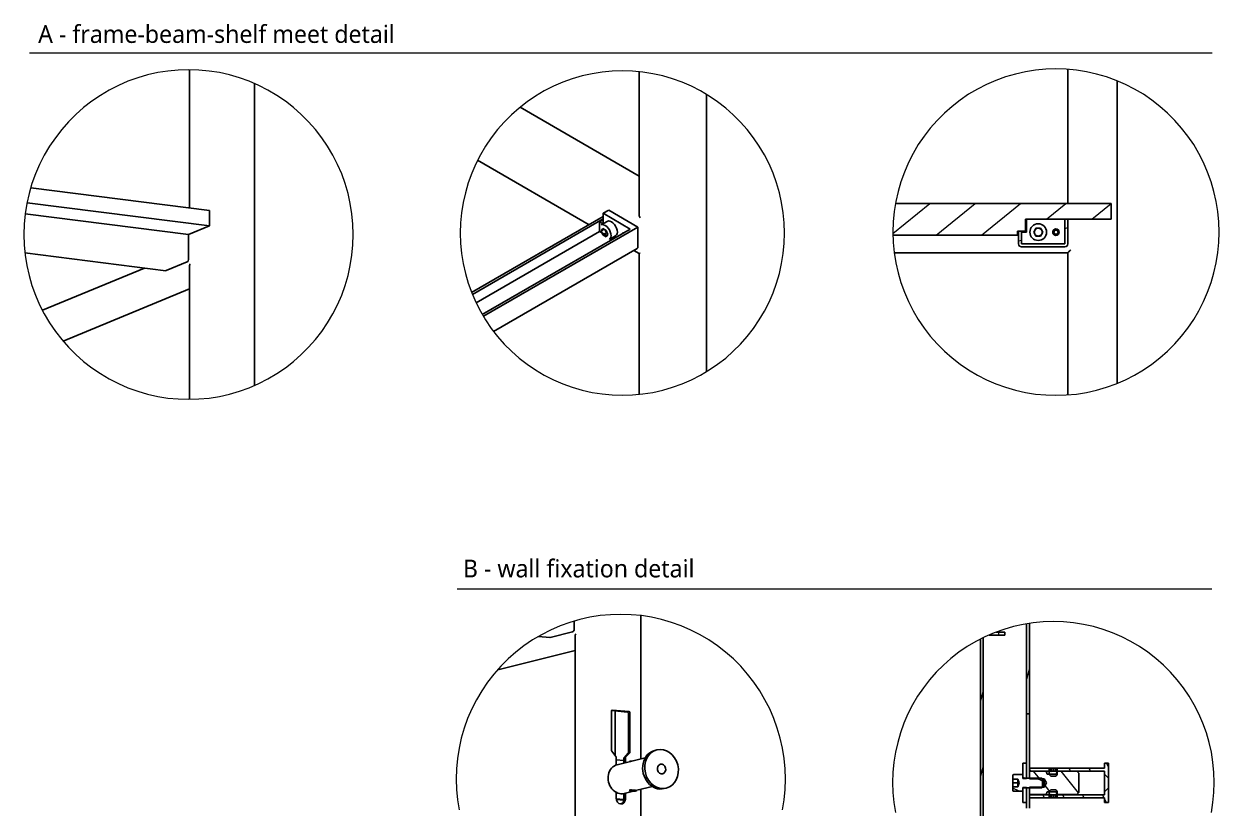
# Model space of a CAD drawing. Header units: millimetres. Extents: x 20 to 1420, y 6 to 408.
# Drawn here: x 1196.3 to 1398.5, y 151.7 to 284.3 of the extents above; entities that cross this region are included whole.
import ezdxf

# ---------------------------------------------------------------- set-up
doc = ezdxf.new("R2010")
doc.units = ezdxf.units.MM
doc.header["$LTSCALE"] = 12.7
for name, color, linetype, lineweight in [('ANNOTATION_TEXT', 251, 'Continuous', 25), ('DETAIL_VIEW_BORDER', 7, 'Continuous', 15), ('SKETCHED_GEOMETRY', 7, 'Continuous', 15), ('VIEW_HATCHES', 7, 'Continuous', 13), ('Visible', 7, 'Continuous', 25)]:
    doc.layers.add(name, color=color, linetype=linetype, lineweight=lineweight)
doc.styles.add('Onshape-Standard-View-Label', font='Open Sans', dxfattribs={"height": 3})

msp = doc.modelspace()

# ---------------------------------------------------------------- linework, layer by layer
at = {"layer": 'DETAIL_VIEW_BORDER', "flags": 128}
for points in [[(1252.04437, 248.692), (1251.98939, 250.4414), (1251.82468, 252.18389), (1251.55087, 253.91261), (1251.16907, 255.62072), (1250.68076, 257.30148), (1250.08788, 258.94827), (1249.39277, 260.55458), (1248.59816, 262.11408), (1247.70721, 263.6206), (1246.72342, 265.06821), (1245.65067, 266.45118), (1244.4932, 267.76407), (1243.25558, 269.0017), (1241.94269, 270.15917), (1240.55971, 271.23191), (1239.1121, 272.21571), (1237.60558, 273.10666), (1236.04608, 273.90126), (1234.43977, 274.59638), (1232.79299, 275.18926), (1231.11222, 275.67756), (1229.40411, 276.05937), (1227.6754, 276.33317), (1225.9329, 276.49789), (1224.18351, 276.55286), (1222.43411, 276.49789), (1220.69161, 276.33317), (1218.9629, 276.05937), (1217.25479, 275.67756), (1215.57403, 275.18926), (1213.92724, 274.59638), (1212.32093, 273.90126), (1210.76143, 273.10666), (1209.25491, 272.21571), (1207.8073, 271.23191), (1206.42432, 270.15917), (1205.11143, 269.0017), (1203.87381, 267.76407), (1202.71634, 266.45118), (1201.6436, 265.06821), (1200.6598, 263.6206), (1199.76885, 262.11408), (1198.97424, 260.55458), (1198.27913, 258.94827), (1197.68625, 257.30148), (1197.19794, 255.62072), (1196.81614, 253.91261), (1196.54234, 252.18389), (1196.37762, 250.4414), (1196.32264, 248.692), (1196.37762, 246.9426), (1196.54234, 245.20011), (1196.81614, 243.4714), (1197.19794, 241.76329), (1197.68625, 240.08252), (1198.27913, 238.43574), (1198.97424, 236.82943), (1199.76885, 235.26993), (1200.6598, 233.76341), (1201.6436, 232.3158), (1202.71634, 230.93282), (1203.87381, 229.61993), (1205.11143, 228.38231), (1206.42432, 227.22484), (1207.8073, 226.15209), (1209.25491, 225.1683), (1210.76143, 224.27734), (1212.32093, 223.48274), (1213.92724, 222.78763), (1215.57403, 222.19475), (1217.25479, 221.70644), (1218.9629, 221.32463), (1220.69161, 221.05083), (1222.43411, 220.88612), (1224.18351, 220.83114), (1225.9329, 220.88612), (1227.6754, 221.05083), (1229.40411, 221.32463), (1231.11222, 221.70644), (1232.79299, 222.19475), (1234.43977, 222.78763), (1236.04608, 223.48274), (1237.60558, 224.27734), (1239.1121, 225.1683), (1240.55971, 226.15209), (1241.94269, 227.22484), (1243.25558, 228.38231), (1244.4932, 229.61993), (1245.65067, 230.93282), (1246.72342, 232.3158), (1247.70721, 233.76341), (1248.59816, 235.26993), (1249.39277, 236.82943), (1250.08788, 238.43574), (1250.68076, 240.08252), (1251.16907, 241.76329), (1251.55087, 243.4714), (1251.82468, 245.20011), (1251.98939, 246.9426)], [(1325.00173, 248.94334), (1324.94762, 250.66522), (1324.78549, 252.3803), (1324.516, 254.08183), (1324.1402, 255.76307), (1323.65957, 257.4174), (1323.07602, 259.03828), (1322.39184, 260.61932), (1321.60973, 262.15429), (1320.73279, 263.63711), (1319.76447, 265.06195), (1318.7086, 266.42318), (1317.56934, 267.71542), (1316.35118, 268.93357), (1315.05894, 270.07283), (1313.69772, 271.12871), (1312.27288, 272.09702), (1310.79006, 272.97397), (1309.25509, 273.75607), (1307.67405, 274.44025), (1306.05316, 275.0238), (1304.39884, 275.50443), (1302.71759, 275.88023), (1301.01607, 276.14973), (1299.30099, 276.31185), (1297.57911, 276.36596), (1295.85723, 276.31185), (1294.14214, 276.14973), (1292.44062, 275.88023), (1290.75938, 275.50443), (1289.10505, 275.0238), (1287.48417, 274.44025), (1285.90312, 273.75607), (1284.36816, 272.97397), (1282.88533, 272.09702), (1281.46049, 271.12871), (1280.09927, 270.07283), (1278.80703, 268.93357), (1277.58888, 267.71542), (1276.44961, 266.42318), (1275.39374, 265.06195), (1274.42542, 263.63711), (1273.54848, 262.15429), (1272.76638, 260.61932), (1272.0822, 259.03828), (1271.49864, 257.4174), (1271.01802, 255.76307), (1270.64222, 254.08183), (1270.37272, 252.3803), (1270.2106, 250.66522), (1270.15649, 248.94334), (1270.2106, 247.22146), (1270.37272, 245.50637), (1270.64222, 243.80485), (1271.01802, 242.12361), (1271.49864, 240.46928), (1272.0822, 238.8484), (1272.76638, 237.26735), (1273.54848, 235.73239), (1274.42542, 234.24956), (1275.39374, 232.82473), (1276.44961, 231.4635), (1277.58888, 230.17126), (1278.80703, 228.95311), (1280.09927, 227.81385), (1281.46049, 226.75797), (1282.88533, 225.78965), (1284.36816, 224.91271), (1285.90312, 224.13061), (1287.48417, 223.44643), (1289.10505, 222.86288), (1290.75938, 222.38225), (1292.44062, 222.00645), (1294.14214, 221.73695), (1295.85723, 221.57483), (1297.57911, 221.52072), (1299.30099, 221.57483), (1301.01607, 221.73695), (1302.71759, 222.00645), (1304.39884, 222.38225), (1306.05316, 222.86288), (1307.67405, 223.44643), (1309.25509, 224.13061), (1310.79006, 224.91271), (1312.27288, 225.78965), (1313.69772, 226.75797), (1315.05894, 227.81385), (1316.35118, 228.95311), (1317.56934, 230.17126), (1318.7086, 231.4635), (1319.76447, 232.82473), (1320.73279, 234.24956), (1321.60973, 235.73239), (1322.39184, 237.26735), (1323.07602, 238.8484), (1323.65957, 240.46928), (1324.1402, 242.12361), (1324.516, 243.80485), (1324.78549, 245.50637), (1324.94762, 247.22146)], [(1398.53846, 249.10064), (1398.48401, 250.83341), (1398.32086, 252.55935), (1398.04966, 254.27163), (1397.67148, 255.96351), (1397.18781, 257.6283), (1396.60057, 259.25944), (1395.91206, 260.85049), (1395.12501, 262.39516), (1394.24252, 263.88737), (1393.26808, 265.32122), (1392.20552, 266.69105), (1391.05905, 267.99147), (1389.83319, 269.21733), (1388.53278, 270.3638), (1387.16294, 271.42635), (1385.72909, 272.40079), (1384.23689, 273.28328), (1382.69221, 274.07033), (1381.10117, 274.75884), (1379.47003, 275.34609), (1377.80524, 275.82975), (1376.11336, 276.20793), (1374.40107, 276.47913), (1372.67514, 276.64228), (1370.94236, 276.69674), (1369.20959, 276.64228), (1367.48366, 276.47913), (1365.77137, 276.20793), (1364.07949, 275.82975), (1362.4147, 275.34609), (1360.78356, 274.75884), (1359.19252, 274.07033), (1357.64784, 273.28328), (1356.15564, 272.40079), (1354.72179, 271.42635), (1353.35195, 270.3638), (1352.05154, 269.21733), (1350.82568, 267.99147), (1349.67921, 266.69105), (1348.61665, 265.32122), (1347.64221, 263.88737), (1346.75972, 262.39516), (1345.97267, 260.85049), (1345.28416, 259.25944), (1344.69692, 257.6283), (1344.21325, 255.96351), (1343.83507, 254.27163), (1343.56387, 252.55935), (1343.40072, 250.83341), (1343.34627, 249.10064), (1343.40072, 247.36787), (1343.56387, 245.64193), (1343.83507, 243.92965), (1344.21325, 242.23777), (1344.69692, 240.57298), (1345.28416, 238.94184), (1345.97267, 237.35079), (1346.75972, 235.80612), (1347.64221, 234.31391), (1348.61665, 232.88006), (1349.67921, 231.51023), (1350.82568, 230.20981), (1352.05154, 228.98395), (1353.35195, 227.83748), (1354.72179, 226.77493), (1356.15564, 225.80048), (1357.64784, 224.918), (1359.19252, 224.13094), (1360.78356, 223.44244), (1362.4147, 222.85519), (1364.07949, 222.37153), (1365.77137, 221.99335), (1367.48366, 221.72215), (1369.20959, 221.559), (1370.94236, 221.50454), (1372.67514, 221.559), (1374.40107, 221.72215), (1376.11336, 221.99335), (1377.80524, 222.37153), (1379.47003, 222.85519), (1381.10117, 223.44244), (1382.69221, 224.13094), (1384.23689, 224.918), (1385.72909, 225.80048), (1387.16294, 226.77493), (1388.53278, 227.83748), (1389.83319, 228.98395), (1391.05905, 230.20981), (1392.20552, 231.51023), (1393.26808, 232.88006), (1394.24252, 234.31391), (1395.12501, 235.80612), (1395.91206, 237.35079), (1396.60057, 238.94184), (1397.18781, 240.57298), (1397.67148, 242.23777), (1398.04966, 243.92965), (1398.32086, 245.64193), (1398.48401, 247.36787)]]:
    msp.add_lwpolyline(points, close=True, dxfattribs=at)
for points in [[(1324.66022, 151.39577), (1324.93397, 153.12412), (1325.09865, 154.86624), (1325.15361, 156.61527), (1325.09865, 158.3643), (1324.93397, 160.10643), (1324.66022, 161.83478), (1324.2785, 163.54253), (1323.79029, 165.22294), (1323.19754, 166.86938), (1322.50257, 168.47535), (1321.70814, 170.03452), (1320.81737, 171.54072), (1319.83378, 172.98802), (1318.76126, 174.37071), (1317.60404, 175.68332), (1316.36668, 176.92069), (1315.05406, 178.07791), (1313.67137, 179.15043), (1312.22407, 180.13402), (1310.71787, 181.02479), (1309.1587, 181.81922), (1307.55273, 182.51419), (1305.90629, 183.10694), (1304.22588, 183.59515), (1302.51813, 183.97687), (1300.78978, 184.25062), (1299.04765, 184.4153), (1297.29862, 184.47026), (1295.54959, 184.4153), (1293.80747, 184.25062), (1292.07912, 183.97687), (1290.37137, 183.59515), (1288.69096, 183.10694), (1287.04452, 182.51419), (1285.43855, 181.81922), (1283.87938, 181.02479), (1282.37317, 180.13402), (1280.92587, 179.15043), (1279.54318, 178.07791), (1278.23057, 176.92069), (1276.99321, 175.68332), (1275.83598, 174.37071), (1274.76346, 172.98802), (1273.77988, 171.54072), (1272.88911, 170.03452), (1272.09467, 168.47535), (1271.39971, 166.86938), (1270.80695, 165.22294), (1270.31875, 163.54253), (1269.93702, 161.83478), (1269.66328, 160.10643), (1269.4986, 158.3643), (1269.44363, 156.61527), (1269.4986, 154.86624), (1269.66328, 153.12412), (1269.93702, 151.39577)], [(1397.23182, 150.94599), (1397.49918, 152.63403), (1397.66001, 154.33553), (1397.7137, 156.04377), (1397.66001, 157.75201), (1397.49918, 159.45351), (1397.23182, 161.14155), (1396.85899, 162.80947), (1396.38217, 164.45069), (1395.80324, 166.05873), (1395.12448, 167.62725), (1394.34858, 169.15005), (1393.47858, 170.62113), (1392.51794, 172.03468), (1391.47043, 173.38512), (1390.34019, 174.66712), (1389.13169, 175.87563), (1387.84968, 177.00586), (1386.49924, 178.05337), (1385.0857, 179.01402), (1383.61462, 179.88401), (1382.09181, 180.65992), (1380.52329, 181.33868), (1378.91525, 181.91761), (1377.27403, 182.39443), (1375.60611, 182.76725), (1373.91807, 183.03461), (1372.21657, 183.19545), (1370.50833, 183.24914), (1368.80009, 183.19545), (1367.09859, 183.03461), (1365.41055, 182.76725), (1363.74263, 182.39443), (1362.10141, 181.91761), (1360.49337, 181.33868), (1358.92485, 180.65992), (1357.40205, 179.88401), (1355.93097, 179.01402), (1354.51742, 178.05337), (1353.16698, 177.00586), (1351.88498, 175.87563), (1350.67647, 174.66712), (1349.54624, 173.38512), (1348.49873, 172.03468), (1347.53808, 170.62113), (1346.66809, 169.15005), (1345.89218, 167.62725), (1345.21342, 166.05873), (1344.63449, 164.45069), (1344.15767, 162.80947), (1343.78485, 161.14155), (1343.51749, 159.45351), (1343.35665, 157.75201), (1343.30296, 156.04377), (1343.35665, 154.33553), (1343.51749, 152.63403), (1343.78485, 150.94599)]]:
    msp.add_lwpolyline(points, dxfattribs=at)
at = {"layer": 'SKETCHED_GEOMETRY'}
for p, q in [((1197.28338, 279.41566), (1397.37541, 279.41566)), ((1269.60021, 188.79672), (1397.28503, 188.79672))]:
    msp.add_line(p, q, dxfattribs=at)
at = {"layer": 'VIEW_HATCHES', "color": 7, "linetype": 'Continuous', "lineweight": 13}
for p, q in [((1343.35295, 248.88815), (1349.58402, 253.93397)), ((1350.67528, 248.60064), (1357.2614, 253.93397)), ((1358.35265, 248.60064), (1364.93877, 253.93397)), ((1369.32309, 251.26731), (1372.61615, 253.93397)), ((1377.00047, 251.26731), (1380.2757, 253.91954)), ((1372.44236, 249.7288), (1372.94236, 249.86278)), ((1364.60903, 247.62987), (1365.10903, 247.76384)), ((1361.19346, 180.96338), (1361.32744, 181.46338)), ((1365.97541, 173.30941), (1366.47541, 175.17544)), ((1358.14208, 169.57546), (1358.64208, 171.44148)), ((1358.14208, 156.82524), (1358.64208, 158.69126)), ((1366.68176, 157.96338), (1366.47541, 158.36835)), ((1368.18978, 156.66338), (1367.16406, 157.93004)), ((1369.92541, 158.20541), (1369.79397, 158.46338)), ((1374.77641, 154.2977), (1371.83499, 157.93004)), ((1373.41572, 157.96338), (1373.16095, 158.46338)), ((1376.78269, 157.96338), (1376.52793, 158.46338)), ((1379.80875, 158.63248), (1379.47031, 159.29671)), ((1368.64208, 156.26198), (1367.59261, 156.79671)), ((1364.73961, 154.54671), (1363.64208, 155.10593)), ((1368.97462, 153.46338), (1368.71986, 153.96338)), ((1369.97131, 154.46338), (1369.10454, 155.53375)), ((1372.3416, 153.46338), (1372.08684, 153.96338)), ((1375.70858, 153.46338), (1375.45382, 153.96338)), ((1379.07556, 153.46338), (1378.8208, 153.96338)), ((1365.90967, 152.63004), (1365.97541, 152.64766)), ((1379.50016, 152.63004), (1379.14208, 153.33282))]:
    msp.add_line(p, q, dxfattribs=at)
at = {"layer": 'Visible', "color": 7}
for p, q in [((1224.3632, 276.54722), (1224.3632, 253.18177)), ((1300.41824, 276.20624), (1300.41824, 252.02169)), ((1372.94236, 276.61702), (1372.94236, 253.93397)), ((1235.33211, 223.17378), (1235.33211, 274.21023)), ((1381.2757, 274.68331), (1381.2757, 223.51796)), ((1311.78914, 225.50357), (1311.78914, 272.38311)), ((1300.41824, 258.58668), (1280.28035, 270.21329)), ((1273.0822, 261.23916), (1291.93296, 250.35567)), ((1227.73823, 252.75423), (1197.47881, 256.58746)), ((1227.73823, 250.15816), (1196.85151, 254.07086)), ((1295.26138, 252.82167), (1294.31857, 252.27734)), ((1295.26138, 252.82167), (1300.21113, 249.96394)), ((1343.78159, 253.93397), (1380.2757, 253.93397)), ((1380.2757, 253.93397), (1380.2757, 251.26731)), ((1224.18351, 248.692), (1196.54384, 252.19336)), ((1227.73823, 250.15816), (1227.73823, 252.75423)), ((1294.31857, 251.73301), (1272.06836, 238.88684)), ((1294.31857, 251.32476), (1272.20747, 238.55891)), ((1294.31857, 251.18868), (1293.72932, 250.84847)), ((1293.72932, 250.84847), (1294.31612, 250.50968)), ((1293.72932, 249.21548), (1293.72932, 250.84847)), ((1295.02445, 250.91864), (1293.96379, 250.30627)), ((1294.31857, 250.5111), (1294.31857, 252.27734)), ((1294.31857, 252.27734), (1298.91477, 249.62373)), ((1365.7757, 251.26731), (1380.2757, 251.26731)), ((1365.7757, 249.26731), (1365.7757, 251.26731)), ((1365.94236, 249.10064), (1365.94236, 251.26731)), ((1372.94236, 251.26731), (1372.44236, 251.26731)), ((1372.44236, 247.10064), (1372.44236, 251.26731)), ((1372.94236, 247.10064), (1372.94236, 251.26731)), ((1227.73823, 250.15816), (1224.18351, 248.692)), ((1293.72932, 249.21548), (1272.82734, 237.14772)), ((1298.91477, 249.62373), (1273.88085, 235.17039)), ((1300.21113, 249.96394), (1274.06083, 234.86605)), ((1294.96252, 248.50349), (1293.72932, 249.21548)), ((1294.28211, 249.71282), (1294.00994, 249.32563)), ((1294.48135, 249.59779), (1294.00994, 249.32563)), ((1294.00994, 249.32563), (1294.28211, 248.62416)), ((1294.82644, 249.39855), (1294.28211, 249.71282)), ((1294.87137, 248.96437), (1294.28211, 248.62416)), ((1294.66724, 249.49047), (1294.73528, 249.3151)), ((1294.73528, 249.3151), (1294.87137, 248.96437)), ((1295.09861, 248.69709), (1294.82644, 249.39855)), ((1294.87137, 248.96437), (1295.03057, 248.87245)), ((1300.21113, 249.96394), (1300.21113, 246.56187)), ((1364.44236, 248.60064), (1364.44236, 249.26731)), ((1364.44236, 249.26731), (1365.7757, 249.26731)), ((1364.60903, 249.26731), (1365.10903, 249.26731)), ((1364.60903, 249.26731), (1364.60903, 247.10064)), ((1365.10903, 249.26731), (1365.10903, 247.10064)), ((1365.10903, 249.10064), (1365.94236, 249.10064)), ((1367.55746, 249.76731), (1367.17256, 249.10064)), ((1367.17256, 249.10064), (1367.55746, 248.43397)), ((1368.32727, 249.76731), (1367.55746, 249.76731)), ((1368.71217, 249.10064), (1368.32727, 249.76731)), ((1368.32727, 248.43397), (1368.71217, 249.10064)), ((1370.74991, 249.43397), (1370.55746, 249.10064)), ((1370.55746, 249.10064), (1370.74991, 248.76731)), ((1371.13481, 249.43397), (1370.74991, 249.43397)), ((1370.74991, 248.76731), (1371.13481, 248.76731)), ((1371.32727, 249.10064), (1371.13481, 249.43397)), ((1371.13481, 248.76731), (1371.32727, 249.10064)), ((1224.18351, 248.692), (1224.18351, 244.63565)), ((1294.28211, 248.62416), (1294.82644, 248.30989)), ((1294.82644, 248.30989), (1295.09861, 248.69709)), ((1295.38046, 247.85253), (1296.44112, 248.4649)), ((1295.96849, 247.92269), (1295.73524, 248.05736)), ((1343.36198, 248.60064), (1364.44236, 248.60064)), ((1365.10903, 247.10064), (1372.44236, 247.10064)), ((1367.55746, 248.43397), (1368.32727, 248.43397)), ((1196.50541, 245.59075), (1220.32358, 242.57349)), ((1275.80106, 232.29961), (1300.10758, 246.33298)), ((1299.50402, 245.98452), (1300.41824, 245.45669)), ((1300.41824, 245.45669), (1300.41824, 221.68044)), ((1372.94236, 245.60064), (1343.57041, 245.60064)), ((1365.10903, 246.60064), (1372.44236, 246.60064)), ((1372.94236, 245.60064), (1372.94236, 221.58426)), ((1216.74301, 243.02707), (1199.45051, 235.8947)), ((1223.94114, 244.04892), (1220.38642, 242.58276)), ((1224.3632, 243.47074), (1224.3632, 220.83679)), ((1202.94888, 230.66907), (1224.3632, 239.5015)), ((1300.67617, 160.02534), (1300.67617, 184.26136)), ((1289.41819, 183.31822), (1289.41819, 182.07296)), ((1365.97541, 167.63004), (1365.97541, 182.85672)), ((1366.47541, 182.93591), (1366.47541, 167.63004)), ((1283.40659, 180.74518), (1285.31582, 180.57217)), ((1289.15921, 181.51458), (1285.36095, 180.57576)), ((1289.60487, 180.85342), (1289.60487, 129.85809)), ((1358.14208, 131.82646), (1358.14208, 180.26108)), ((1358.64208, 180.51584), (1358.64208, 131.5717)), ((1362.30875, 180.96338), (1359.6261, 180.96338)), ((1360.83973, 181.46338), (1362.30875, 181.46338)), ((1362.30875, 180.96338), (1362.30875, 181.46338)), ((1276.48744, 175.10964), (1289.60487, 178.35188)), ((1295.73036, 168.12787), (1295.73036, 161.43975)), ((1298.46534, 167.95734), (1295.74703, 168.20367)), ((1298.72431, 168.02135), (1295.87293, 168.27974)), ((1296.3779, 160.56436), (1296.3779, 168.1465)), ((1298.86688, 167.84364), (1298.86688, 161.15553)), ((1298.60791, 167.77963), (1298.60791, 161.09152)), ((1365.97541, 167.63004), (1366.47541, 167.63004)), ((1365.97541, 167.46338), (1365.97541, 167.63004)), ((1365.97541, 167.46338), (1365.97541, 160.69908)), ((1366.47541, 167.46338), (1366.47541, 167.63004)), ((1366.47541, 167.46338), (1366.47541, 160.69908)), ((1295.77212, 161.31944), (1296.47274, 160.44614)), ((1296.51449, 158.98601), (1296.51449, 160.32584)), ((1296.51449, 159.89464), (1297.82378, 159.776)), ((1301.4491, 160.21638), (1296.69875, 159.04224)), ((1297.82378, 159.32031), (1297.82378, 160.11971)), ((1298.56615, 160.97878), (1297.86554, 160.23245)), ((1298.08275, 159.38432), (1298.08275, 160.18372)), ((1298.82512, 161.04279), (1298.12451, 160.29646)), ((1303.40473, 161.55817), (1303.05944, 161.47282)), ((1365.97541, 160.58123), (1365.97541, 160.69908)), ((1365.97541, 160.58123), (1365.97541, 159.76219)), ((1365.97541, 159.76219), (1365.97541, 159.64434)), ((1366.47541, 160.58123), (1366.47541, 160.69908)), ((1366.47541, 160.58123), (1366.47541, 159.76219)), ((1366.47541, 159.76219), (1366.47541, 159.64434)), ((1298.84897, 159.62457), (1298.72706, 159.5574)), ((1365.97541, 159.29671), (1365.30875, 159.29671)), ((1365.30875, 156.71338), (1365.30875, 159.29671)), ((1365.97541, 159.29671), (1365.97541, 159.64434)), ((1365.97541, 156.71338), (1365.97541, 159.29671)), ((1366.47541, 158.46338), (1366.47541, 159.64434)), ((1366.47541, 157.96338), (1366.47541, 158.46338)), ((1366.47541, 158.46338), (1369.92541, 158.46338)), ((1369.92541, 157.96338), (1366.47541, 157.96338)), ((1366.47541, 157.96338), (1366.47541, 157.93004)), ((1366.47541, 156.66338), (1366.47541, 157.93004)), ((1366.47541, 157.93004), (1369.2578, 157.93004)), ((1369.2578, 157.93004), (1369.47541, 157.46338)), ((1369.80875, 158.39465), (1369.93508, 158.46759)), ((1369.80875, 157.38426), (1369.80875, 158.39465)), ((1369.92541, 158.46338), (1369.92541, 157.96338)), ((1369.93508, 158.46759), (1370.14208, 158.46759)), ((1370.47541, 158.46759), (1370.14208, 158.46759)), ((1370.14208, 158.46759), (1370.14208, 157.96759)), ((1370.80875, 157.96759), (1370.14208, 157.96759)), ((1370.80875, 158.46759), (1370.47541, 158.46759)), ((1370.47541, 157.96759), (1370.47541, 158.46759)), ((1370.80875, 158.46759), (1371.01575, 158.46759)), ((1370.80875, 157.96759), (1370.80875, 158.46759)), ((1370.97541, 157.46338), (1371.19302, 157.93004)), ((1371.01575, 158.46759), (1371.14208, 158.39465)), ((1371.02541, 158.46338), (1379.14208, 158.46338)), ((1371.02541, 157.96338), (1371.02541, 158.46338)), ((1379.14208, 157.96338), (1371.02541, 157.96338)), ((1371.14208, 158.39465), (1371.14208, 157.38426)), ((1371.19302, 157.93004), (1374.47541, 157.93004)), ((1374.47541, 157.93004), (1374.80875, 157.59671)), ((1379.14208, 159.29671), (1379.80875, 159.29671)), ((1379.14208, 158.46338), (1379.14208, 159.29671)), ((1379.14208, 157.45671), (1379.14208, 157.96338)), ((1379.80875, 159.29671), (1379.80875, 156.79004)), ((1363.64208, 157.21338), (1363.64208, 156.63004)), ((1363.64208, 156.63004), (1363.64208, 155.96338)), ((1363.64208, 156.63004), (1364.47541, 156.63004)), ((1363.64208, 155.96338), (1363.64208, 155.29671)), ((1364.47541, 155.96338), (1363.64208, 155.96338)), ((1365.30875, 157.38004), (1363.80875, 157.38004)), ((1364.71806, 155.96338), (1364.47541, 156.63004)), ((1364.47541, 156.29671), (1364.47541, 156.63004)), ((1364.47541, 155.63004), (1364.47541, 156.29671)), ((1364.47541, 155.29671), (1364.71806, 155.96338)), ((1365.30875, 156.95167), (1365.30875, 157.38004)), ((1365.97541, 156.71338), (1365.30875, 156.71338)), ((1365.49318, 156.80579), (1365.34182, 156.89408)), ((1368.49774, 156.79671), (1365.52677, 156.79671)), ((1368.94208, 156.66338), (1366.47541, 156.66338)), ((1368.49774, 156.79671), (1368.64208, 156.65237)), ((1368.64208, 155.27438), (1368.64208, 156.65237)), ((1369.36268, 155.96338), (1368.94208, 156.66338)), ((1368.94208, 156.66338), (1368.94208, 155.26338)), ((1368.94208, 155.26338), (1369.36268, 155.96338)), ((1369.47541, 157.46338), (1370.97541, 157.46338)), ((1370.05875, 157.13426), (1369.80875, 157.38426)), ((1370.89208, 157.13426), (1370.05875, 157.13426)), ((1371.14208, 157.38426), (1370.89208, 157.13426)), ((1374.80875, 157.59671), (1374.80875, 154.33004)), ((1379.80875, 156.79004), (1379.14208, 157.45671)), ((1379.14208, 154.47004), (1379.14208, 157.45671)), ((1379.80875, 155.13671), (1379.80875, 156.79004)), ((1296.51449, 153.39054), (1296.51449, 154.38664)), ((1297.82378, 153.18441), (1297.82378, 154.17153)), ((1297.8985, 154.18831), (1299.44823, 154.57136)), ((1298.08275, 153.24842), (1298.08275, 154.23385)), ((1298.72706, 154.69734), (1298.84897, 154.63018)), ((1299.04116, 154.68122), (1299.03313, 154.62362)), ((1299.03313, 154.62362), (1299.36238, 154.59379)), ((1299.37843, 154.70897), (1299.04116, 154.68122)), ((1299.36238, 154.70765), (1299.36238, 154.59379)), ((1299.36238, 154.59379), (1299.69965, 154.62154)), ((1299.70768, 154.67914), (1299.37843, 154.70897)), ((1299.65528, 154.72592), (1299.70369, 154.72167)), ((1299.69965, 154.67986), (1299.69965, 154.62154)), ((1299.69965, 154.62154), (1299.70768, 154.67914)), ((1299.89184, 154.63018), (1300.01375, 154.69734)), ((1300.03543, 154.7165), (1302.64885, 155.36246)), ((1300.67617, 128.96919), (1300.67617, 154.87487)), ((1304.6591, 155.00092), (1305.0044, 155.08627)), ((1363.64208, 155.29671), (1363.64208, 154.71338)), ((1364.47541, 155.29671), (1363.64208, 155.29671)), ((1363.80875, 154.54671), (1365.30875, 154.54671)), ((1364.47541, 155.29671), (1364.47541, 155.63004)), ((1365.30875, 152.63004), (1365.30875, 155.21338)), ((1365.30875, 155.21338), (1365.97541, 155.21338)), ((1365.30875, 154.54671), (1365.30875, 154.97509)), ((1365.34182, 155.03267), (1365.49318, 155.12096)), ((1365.52677, 155.13004), (1368.49774, 155.13004)), ((1365.97541, 152.63004), (1365.97541, 155.21338)), ((1366.47541, 153.99671), (1366.47541, 155.26338)), ((1366.47541, 155.26338), (1368.94208, 155.26338)), ((1366.47541, 153.99671), (1366.47541, 153.96338)), ((1369.2578, 153.99671), (1366.47541, 153.99671)), ((1366.47541, 153.46338), (1366.47541, 153.96338)), ((1366.47541, 153.96338), (1369.92541, 153.96338)), ((1368.64208, 155.27438), (1368.49774, 155.13004)), ((1369.47541, 154.46338), (1369.2578, 153.99671)), ((1370.97541, 154.46338), (1369.47541, 154.46338)), ((1369.80875, 154.54253), (1370.05875, 154.79253)), ((1369.80875, 153.53214), (1369.80875, 154.54253)), ((1369.92541, 153.96338), (1369.92541, 153.46338)), ((1370.05875, 154.79253), (1370.89208, 154.79253)), ((1370.14208, 153.9592), (1370.14208, 153.4592)), ((1370.14208, 153.9592), (1370.80875, 153.9592)), ((1370.47541, 153.9592), (1370.47541, 153.4592)), ((1370.80875, 153.4592), (1370.80875, 153.9592)), ((1370.89208, 154.79253), (1371.14208, 154.54253)), ((1371.19302, 153.99671), (1370.97541, 154.46338)), ((1371.02541, 153.96338), (1379.14208, 153.96338)), ((1371.02541, 153.46338), (1371.02541, 153.96338)), ((1371.14208, 154.54253), (1371.14208, 153.53214)), ((1374.47541, 153.99671), (1371.19302, 153.99671)), ((1374.80875, 154.33004), (1374.47541, 153.99671)), ((1379.14208, 154.47004), (1379.80875, 155.13671)), ((1379.14208, 153.96338), (1379.14208, 154.47004)), ((1379.80875, 155.13671), (1379.80875, 152.63004)), ((1296.51815, 153.30273), (1297.82378, 153.18441)), ((1296.53464, 153.1846), (1297.81726, 153.06837)), ((1365.97541, 152.63004), (1365.30875, 152.63004)), ((1365.97541, 151.71338), (1365.97541, 152.63004)), ((1369.92541, 153.46338), (1366.47541, 153.46338)), ((1366.47541, 152.63004), (1366.47541, 153.46338)), ((1366.47541, 151.71338), (1366.47541, 152.63004)), ((1369.93508, 153.4592), (1369.80875, 153.53214)), ((1370.14208, 153.4592), (1369.93508, 153.4592)), ((1370.14208, 153.4592), (1370.47541, 153.4592)), ((1370.47541, 153.4592), (1370.80875, 153.4592)), ((1371.01575, 153.4592), (1370.80875, 153.4592)), ((1371.14208, 153.53214), (1371.01575, 153.4592)), ((1379.14208, 153.46338), (1371.02541, 153.46338)), ((1379.14208, 152.63004), (1379.14208, 153.46338)), ((1379.80875, 152.63004), (1379.14208, 152.63004))]:
    msp.add_line(p, q, dxfattribs=at)
at = {"layer": 'Visible', "color": 7, "flags": 128}
for points in [[(1300.56468, 251.52889), (1300.51373, 251.6272), (1300.47273, 251.72811), (1300.44271, 251.82915), (1300.42439, 251.92782), (1300.41824, 252.02169)], [(1300.41824, 245.45669), (1300.42439, 245.46025), (1300.44271, 245.47082), (1300.47273, 245.48816), (1300.51373, 245.51183), (1300.56468, 245.54125)], [(1372.94236, 245.60064), (1372.95197, 245.61025), (1372.98043, 245.6387), (1373.02663, 245.6849), (1373.08881, 245.74709), (1373.16458, 245.82285), (1373.25102, 245.9093), (1373.34482, 246.00309), (1373.44236, 246.10064)], [(1224.3632, 243.47074), (1224.3703, 243.56475), (1224.39139, 243.6628), (1224.42587, 243.76209)], [(1289.60487, 180.85342), (1289.61308, 180.94745), (1289.63744, 181.04681), (1289.67716, 181.14823)], [(1370.11189, 157.92033), (1370.09315, 157.92388), (1370.08295, 157.92588), (1370.07176, 157.92816), (1370.06568, 157.92943), (1370.05924, 157.9308), (1370.04539, 157.93383), (1370.03056, 157.93715), (1370.01515, 157.94069), (1369.98411, 157.94809), (1369.96924, 157.95178), (1369.95536, 157.95534), (1369.94901, 157.957), (1369.9432, 157.95855), (1369.93804, 157.95993), (1369.93362, 157.96113), (1369.93007, 157.9621), (1369.92749, 157.96281), (1369.92598, 157.96322), (1369.92541, 157.96338)], [(1371.02541, 157.96338), (1371.02444, 157.96311), (1371.023, 157.96272), (1371.02072, 157.96209), (1371.01754, 157.96122), (1371.01355, 157.96013), (1371.0088, 157.95885), (1371.00339, 157.95741), (1370.99739, 157.95583), (1370.99087, 157.95413), (1370.98391, 157.95235), (1370.96896, 157.94862), (1370.95311, 157.94479), (1370.93682, 157.94097), (1370.92059, 157.93726), (1370.90491, 157.93375), (1370.89025, 157.93056), (1370.88346, 157.92911), (1370.8771, 157.92777), (1370.87122, 157.92656), (1370.86577, 157.92546), (1370.8559, 157.92352), (1370.847, 157.92183), (1370.8386, 157.92026)], [(1298.82041, 154.69964), (1298.82276, 154.71181), (1298.82553, 154.7179), (1298.8302, 154.72401), (1298.8371, 154.73008), (1298.84584, 154.73602), (1298.86681, 154.74692), (1298.88912, 154.75566), (1298.90931, 154.7614), (1298.94526, 154.76703), (1298.96394, 154.76907), (1298.98443, 154.77091), (1299.00748, 154.77237), (1299.03373, 154.7733), (1299.06327, 154.77359), (1299.09606, 154.7732), (1299.13209, 154.77205), (1299.17131, 154.77008), (1299.25332, 154.76431), (1299.29026, 154.76126), (1299.30639, 154.75986), (1299.32047, 154.75861), (1299.3321, 154.75756), (1299.34093, 154.75675), (1299.35278, 154.75564), (1299.35898, 154.75504), (1299.36747, 154.75419), (1299.37876, 154.75306), (1299.39246, 154.75169), (1299.42539, 154.74838), (1299.46285, 154.74463), (1299.50146, 154.74078), (1299.53788, 154.73718), (1299.5706, 154.734), (1299.60043, 154.73113), (1299.65528, 154.72592)], [(1299.70369, 154.72167), (1299.76453, 154.71658), (1299.79569, 154.71437), (1299.82743, 154.71242), (1299.85868, 154.71019), (1299.87373, 154.70878), (1299.88818, 154.70706), (1299.89505, 154.70608), (1299.90146, 154.70506), (1299.90723, 154.70403), (1299.91218, 154.70301), (1299.91612, 154.70204), (1299.91888, 154.70115), (1299.92025, 154.70037), (1299.92041, 154.6997)], [(1369.92541, 153.96338), (1369.92972, 153.96455), (1369.93226, 153.96524), (1369.93527, 153.96606), (1369.93888, 153.96705), (1369.94309, 153.9682), (1369.9479, 153.9695), (1369.95329, 153.97094), (1369.95924, 153.9725), (1369.96574, 153.97418), (1369.97277, 153.97597), (1369.98032, 153.97785), (1369.98837, 153.97981), (1369.9969, 153.98184), (1370.01523, 153.98606), (1370.05375, 153.99449), (1370.07208, 153.99837), (1370.08061, 154.00014), (1370.08856, 154.00177), (1370.0958, 154.00325), (1370.10224, 154.00454), (1370.10774, 154.00564), (1370.11221, 154.0065), (1370.11573, 154.00717), (1370.11852, 154.00768), (1370.1229, 154.00844)], [(1370.83922, 154.00638), (1370.86369, 154.00161), (1370.88893, 153.9965), (1370.90207, 153.99372), (1370.91569, 153.99073), (1370.94425, 153.98411), (1370.9585, 153.98066), (1370.97218, 153.97729), (1370.98486, 153.9741), (1370.9907, 153.97261), (1370.99613, 153.97121), (1371.00111, 153.96992), (1371.00558, 153.96875), (1371.00959, 153.96769), (1371.01322, 153.96671), (1371.01963, 153.96497), (1371.02541, 153.96338)]]:
    msp.add_lwpolyline(points, dxfattribs=at)
at = {"layer": 'Visible', "color": 7}
for centre, radius in [((1367.94236, 249.10064), 1.41667), ((1370.94236, 249.10064), 0.55), ((1370.94236, 249.10064), 0.54033)]:
    msp.add_circle(centre, radius, dxfattribs=at)
for centre, radius, start, end in [((1367.94236, 249.10064), 0.66667, 150, 210), ((1367.94236, 249.10064), 0.66667, 90, 150), ((1367.94236, 249.10064), 0.66667, 210, 270), ((1367.94236, 249.10064), 0.66667, 30, 90), ((1367.94236, 249.10064), 0.66667, 270, 330), ((1367.94236, 249.10064), 0.66667, 330, 30), ((1365.10903, 247.10064), 0.5, 180, 270), ((1372.44236, 247.10064), 0.5, 270, 0), ((1363.80875, 157.21338), 0.16667, 90, 180), ((1365.37541, 156.95167), 0.06667, 180, 239.7435628), ((1365.52677, 156.86338), 0.06667, 239.7435628, 270), ((1363.80875, 154.71338), 0.16667, 180, 270), ((1365.37541, 154.97509), 0.06667, 120.2564372, 180), ((1365.52677, 155.06338), 0.06667, 90, 120.2564372)]:
    msp.add_arc(centre, radius, start, end, dxfattribs=at)
at = {"layer": 'Visible', "color": 7, "extrusion": (0, 0, -1)}
for centre, major_axis, ratio, start_param, end_param in [((1295.73279, 249.69177), (-0.70833, 1.22687), 0.577350269, 0, 3.141592654), ((1294.67213, 249.0794), (-0.70833, 1.22687), 0.577350269, 0, 3.141592654), ((1295.14353, 249.35156), (-0.33333, 0.57735), 0.577350269, 4.974188368, 5.245106889), ((1295.14353, 249.35156), (-0.33333, 0.57735), 0.577350269, 4.189391389, 4.974188368), ((1297.85411, 248.46703), (-0.27017, 0.46794), 0.577350269, 5.77254715, 6.793823465), ((1299.85758, 246.76599), (-0.25, 0.43301), 0.577350269, 2.35619449, 3.141592654), ((1223.94114, 244.53568), (0.06284, 0.49604), 0.471901122, 1.308535694, 2.879332021), ((1220.38642, 243.06952), (0.06284, 0.49604), 0.471901122, 2.879332021, 3.141592654), ((1289.15921, 182.00895), (0.04512, 0.49796), 0.512112292, 1.395660384, 2.96645671), ((1285.36095, 181.07013), (0.04512, 0.49796), 0.512112292, 2.96645671, 3.141592654), ((1303.85927, 158.23687), (0.79983, -3.23595), 0.845779511, 0, 3.141592654), ((1297.29862, 156.61527), (0.59987, -2.42696), 0.845779511, 0, 3.141592654), ((1299.37041, 154.7235), (-0.66667, 0), 0.149659681, 0, 0.85410903), ((1299.37041, 154.7235), (-0.66667, 0), 0.149659681, 3.141592654, 3.406863709)]:
    msp.add_ellipse(centre, major_axis=major_axis, ratio=ratio, start_param=start_param, end_param=end_param, dxfattribs=at)
at = {"layer": 'Visible', "color": 7}
for centre, major_axis, ratio, start_param, end_param in [((1297.85411, 248.46703), (0.275, -0.47631), 0.577350269, 2.600408237, 3.68277707), ((1295.87293, 168.11495), (-0.03999, 0.1618), 0.845779511, 5.998862923, 7.56965925), ((1298.46534, 167.79255), (-0.03999, 0.1618), 0.845779511, 4.428066596, 5.998862923), ((1298.72431, 167.85656), (-0.03999, 0.1618), 0.845779511, 4.428066596, 5.998862923), ((1295.87293, 161.42683), (-0.03999, 0.1618), 0.845779511, 1.286473943, 2.071872106), ((1296.37192, 160.33876), (-0.03999, 0.1618), 0.845779511, 4.428066596, 5.21346476), ((1297.96635, 160.10679), (-0.03999, 0.1618), 0.845779511, 0.501075779, 1.286473943), ((1298.22532, 160.1708), (-0.03999, 0.1618), 0.845779511, 0.501075779, 1.286473943), ((1298.46534, 161.10444), (-0.03999, 0.1618), 0.845779511, 3.642668433, 4.428066596), ((1298.72431, 161.16845), (-0.03999, 0.1618), 0.845779511, 3.642668433, 4.428066596), ((1299.37041, 159.53125), (0.66667, 0), 0.149659681, 2.12255922, 3.071730935), ((1299.37041, 159.60336), (0.54033, 0), 0.149659681, 1.715056555, 2.876321598), ((1297.29862, 153.31948), (-0.21995, 0.88989), 0.845779511, 1.286473943, 4.428066596), ((1297.03965, 153.25547), (-0.21995, 0.88989), 0.845779511, 3.314494003, 4.428066596)]:
    msp.add_ellipse(centre, major_axis=major_axis, ratio=ratio, start_param=start_param, end_param=end_param, dxfattribs=at)
at = {"layer": 'Visible', "color": 7, "extrusion": (0, 0, -1)}
for centre, major_axis, ratio in [((1304.20456, 158.32222), (0.79983, -3.23595), 0.845779511), ((1304.20456, 158.32222), (0.19836, -0.80252), 0.845779511), ((1299.37041, 154.65138), (-0.54033, 0), 0.149659681)]:
    msp.add_ellipse(centre, major_axis=major_axis, ratio=ratio, dxfattribs=at)

# ---------------------------------------------------------------- texts
at = {"layer": 'ANNOTATION_TEXT', "color": 7, "char_height": 3, "attachment_point": 2, "style": 'Onshape-Standard-View-Label'}
for s, insert in [(' A - frame-beam-shelf meet detail', (1228.39431, 284.08725)), (' B - wall fixation detail', (1289.68278, 193.72009))]:
    msp.add_mtext(s, dxfattribs=dict(at, insert=insert))

doc.saveas('drawing.dxf')
